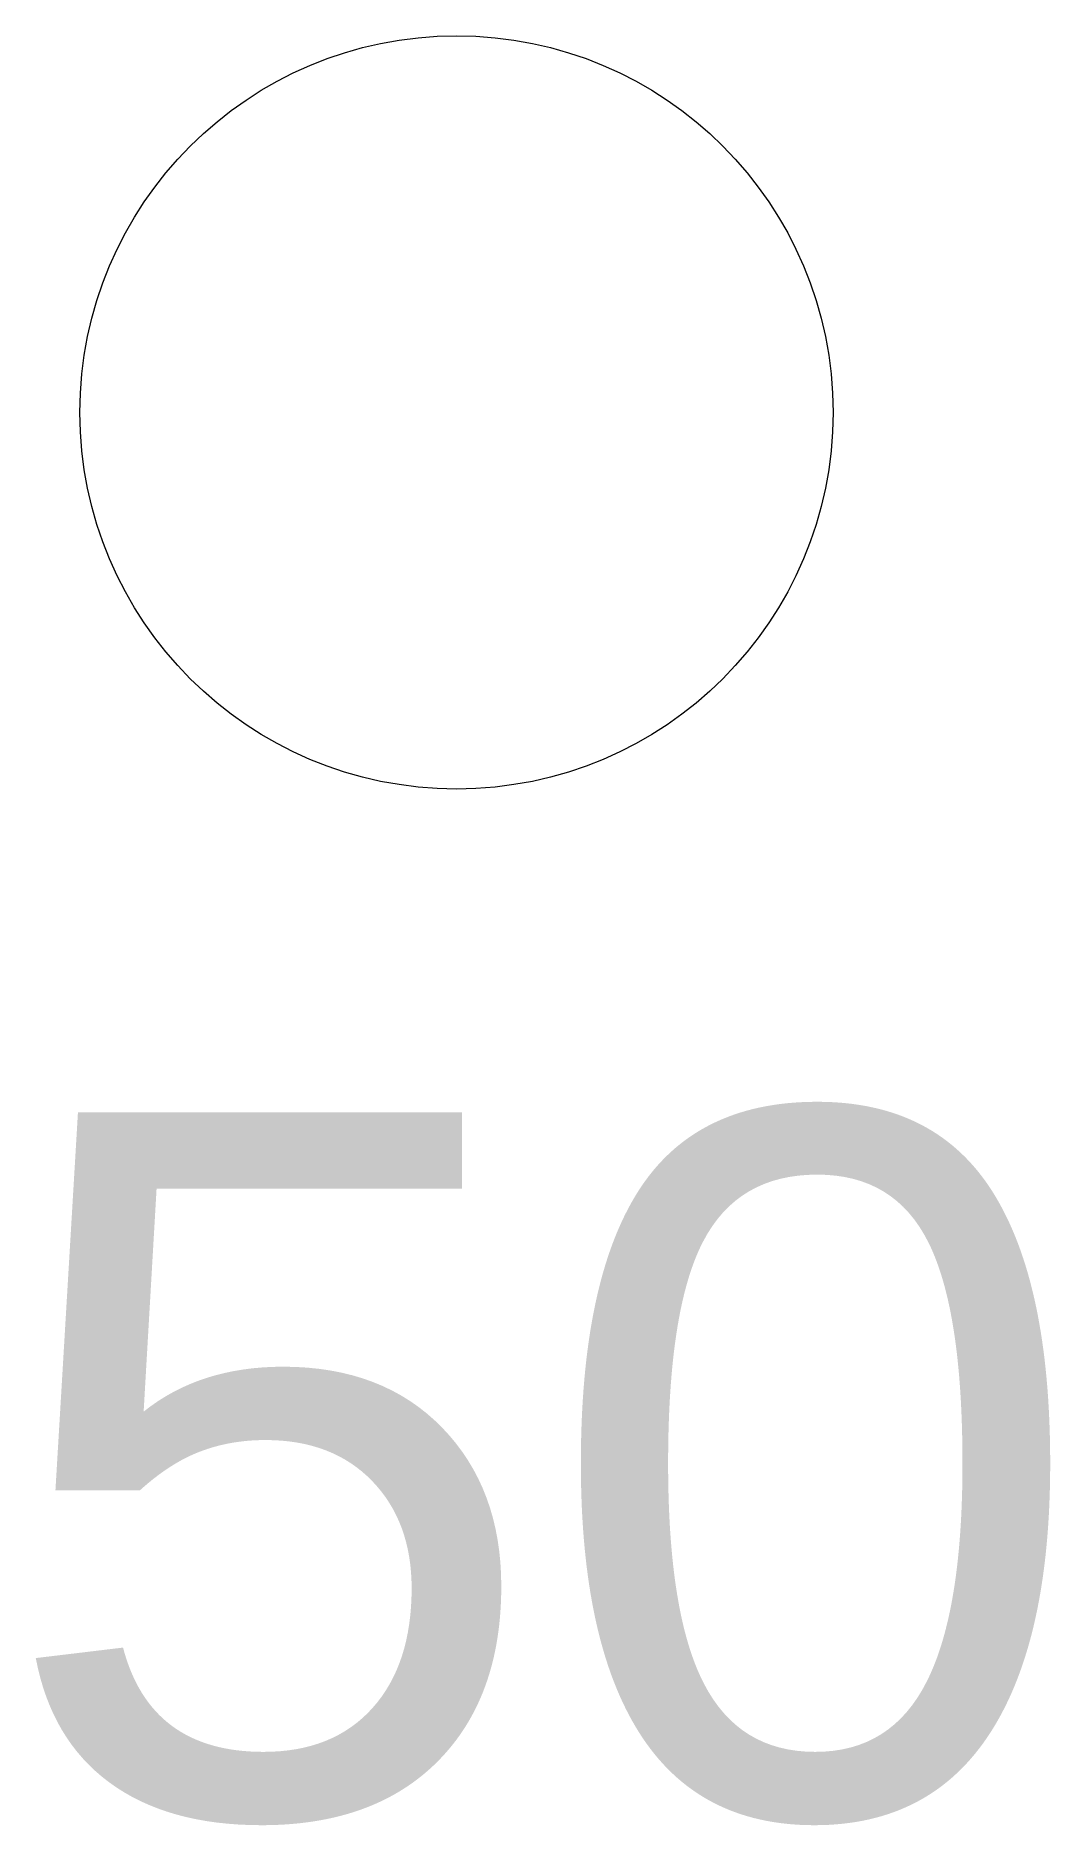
# Model space of a CAD drawing. Header units: inches. Extents: x 435.33 to 439.66, y 337.95 to 345.59.
import ezdxf
from ezdxf.enums import TextEntityAlignment as Align

# ---------------------------------------------------------------- set-up
doc = ezdxf.new("R2010")
doc.units = ezdxf.units.IN
doc.header["$MEASUREMENT"] = 0
doc.layers.get('0').update_dxf_attribs({"lineweight": 9})
doc.layers.add('E102-2nd-floor-electrical', color=7, linetype='Continuous', lineweight=9)
doc.layers.get('0').off()
doc.styles.add('Reg', font='Arial.ttf', dxfattribs={"height": 3})

# ---------------------------------------------------------------- blocks, each defined once
blk = doc.blocks.new('duplex')
at = {"style": 'Reg'}
blk.add_attdef('ID', text='', height=3, dxfattribs=at).set_placement((292.5485, 61.4623), align=Align.MIDDLE_CENTER)

msp = doc.modelspace()

# ---------------------------------------------------------------- linework, layer by layer
at = {"layer": 'E102-2nd-floor-electrical'}
msp.add_circle((437.1235, 343.9809), 1.6072, dxfattribs=at)

# ---------------------------------------------------------------- block references
msp.add_blockref('duplex', (144.9419, 278.0319), dxfattribs=at).add_auto_attribs({'ID': '50'})

doc.saveas('drawing.dxf')
